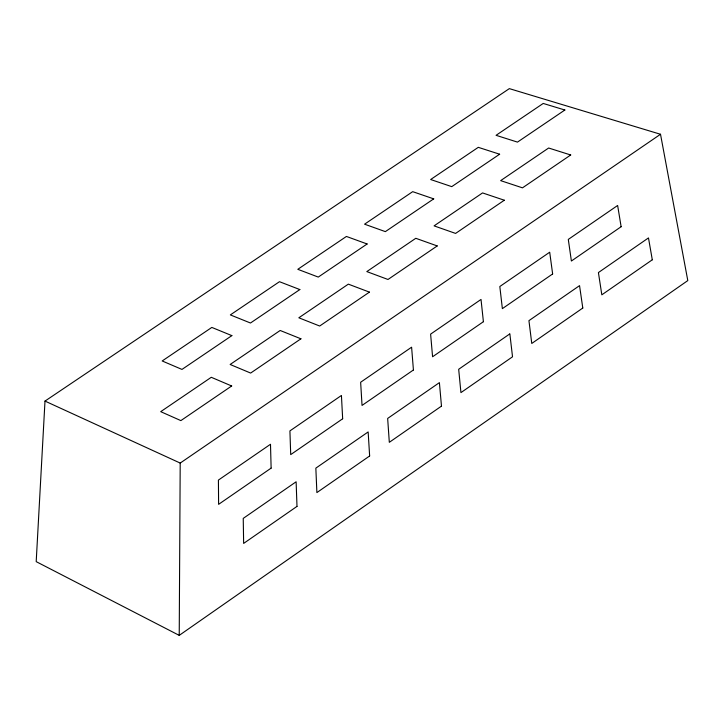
<?xml version="1.0" encoding="UTF-8"?>
<svg xmlns="http://www.w3.org/2000/svg" width="724" height="724" viewBox="0 0 724 724"><rect width="100%" height="100%" fill="white"/><g stroke="black" fill="none" stroke-linecap="round" stroke-linejoin="round"><path stroke-width="1.09" d="M179.226 635.373L180.204 463.07L660.514 134.266L687.8 280.586L179.226 635.373L36.2 561.643L44.997 401.087L509.343 88.627L660.514 134.266M509.633 334.017L458.681 369.276L460.935 392.616L512.529 356.805L509.85 333.864M44.997 401.087L180.204 463.07M296.994 506.393L243.644 543.416L243.237 518.393L296.125 481.786L296.994 506.393M369.638 455.975L316.886 492.582L315.845 468.138L368.154 431.938L369.638 455.975M441.477 406.119L389.313 442.319L387.657 418.436L439.396 382.634L441.477 406.119M582.793 308.035L531.769 343.457L528.936 320.66L579.544 285.636L582.793 308.035M652.297 259.798L601.825 294.831L598.413 272.568L648.478 237.924L652.297 259.798M271.129 468.12L218.603 504.347L218.413 480.084L270.495 444.264L271.129 468.12M342.66 418.78L290.713 454.609L289.917 430.898L341.429 395.467L342.66 418.78M413.422 369.982L362.036 405.422L360.642 382.254L411.603 347.194L413.422 369.982M483.406 321.709L432.581 356.76L430.608 334.126L481.017 299.446L483.406 321.709M552.638 273.953L502.366 308.632L499.822 286.514L549.697 252.214L552.638 273.953M621.129 226.721L571.39 261.02L568.295 239.418L617.635 205.48L621.129 226.721M231.68 385.983L180.864 420.608L160.719 411.657L211.281 377.294L231.68 385.983M300.922 338.805L250.64 373.068L230.142 364.48L280.17 330.479L300.922 338.805M369.43 292.125L319.682 326.026L298.831 317.791L348.334 284.143L369.43 292.125M437.224 245.934L387.992 279.482L366.806 271.591L415.793 238.296L437.224 245.934M504.311 200.222L455.595 233.418L434.074 225.87L482.555 192.919L504.311 200.222M570.702 154.981L522.484 187.842L500.646 180.629L548.638 148.013L570.702 154.981M231.861 335.619L181.977 369.421L162.185 360.968L211.824 327.42L231.861 335.619M299.845 289.564L250.477 323.013L230.35 314.904L279.473 281.699L299.845 289.564M367.131 243.979L318.27 277.084L297.799 269.31L346.425 236.449L367.131 243.979M433.721 198.865L385.358 231.626L364.57 224.187L412.689 191.661L433.721 198.865M499.623 154.212L451.758 186.638L430.653 179.525L478.283 147.334L499.623 154.212M564.865 110.012L517.479 142.112L496.058 135.316L543.217 103.442L564.865 110.012"/></g></svg>
